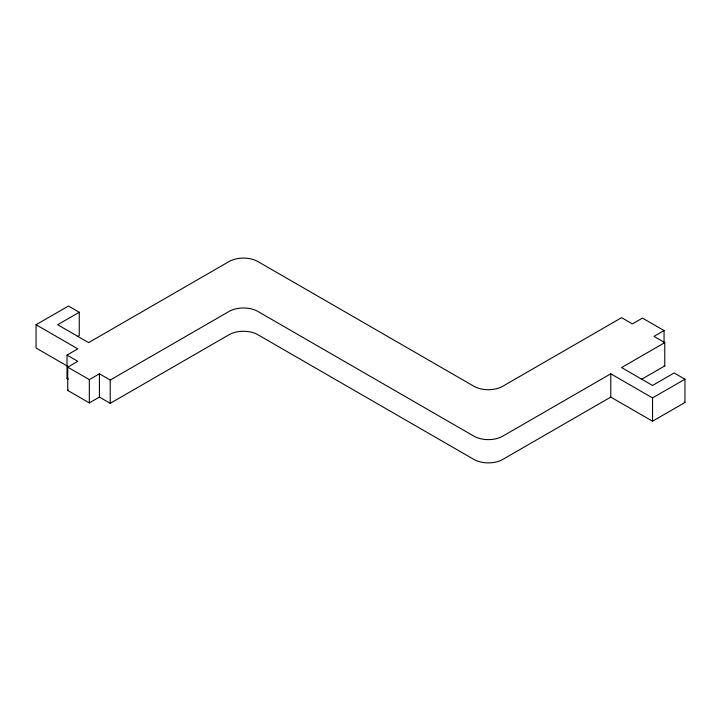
<?xml version="1.0" encoding="UTF-8"?>
<svg xmlns="http://www.w3.org/2000/svg" width="721" height="721" viewBox="0 0 721 721"><rect width="100%" height="100%" fill="white"/><g stroke="black" fill="none" stroke-linecap="round" stroke-linejoin="round"><path stroke-width="1.08" d="M67.377 366.115L36.05 348.027L36.05 324.738L68.459 306.028L79.265 312.265L79.265 335.553L77.913 336.328M79.265 312.265L57.653 324.738L88.629 342.619L229.062 261.543A20.368 11.761 0 0 1 257.875 261.543L473.931 386.276A20.368 11.761 0 0 0 502.735 386.276L621.574 317.673L632.371 323.909L642.456 318.087L664.068 330.56L664.068 342.763M68.369 379.156L67.017 378.381L67.017 355.092L77.823 348.856L36.05 324.738M641.375 379.417L664.78 365.907L664.78 342.619L621.574 367.566L652.541 385.447L674.144 372.973L684.95 379.21L684.95 402.498L652.541 421.208L610.768 397.091L502.735 459.457A20.368 11.761 0 0 1 473.931 459.457L257.875 334.724A20.368 11.761 0 0 0 229.062 334.724L110.232 403.327L99.426 397.091L89.341 402.913L67.738 390.44L67.738 367.151L77.823 361.329L67.017 355.092M67.017 378.381L67.693 377.993M67.738 390.44L68.369 390.07M67.738 367.151L89.341 379.625L99.426 373.802L110.232 380.039L229.062 311.436A20.368 11.761 0 0 1 257.875 311.436L473.931 436.178A20.368 11.761 0 0 0 502.735 436.178L610.768 373.802L652.541 397.92L684.95 379.21M664.068 330.56L653.983 336.383L664.78 342.619M664.113 365.52L664.78 365.907M684.274 402.111L684.95 402.498M652.541 397.92L652.541 421.208M610.768 373.802L610.768 397.091M110.232 380.039L110.232 403.327M99.426 373.802L99.426 397.091M89.341 379.625L89.341 402.913"/></g></svg>
